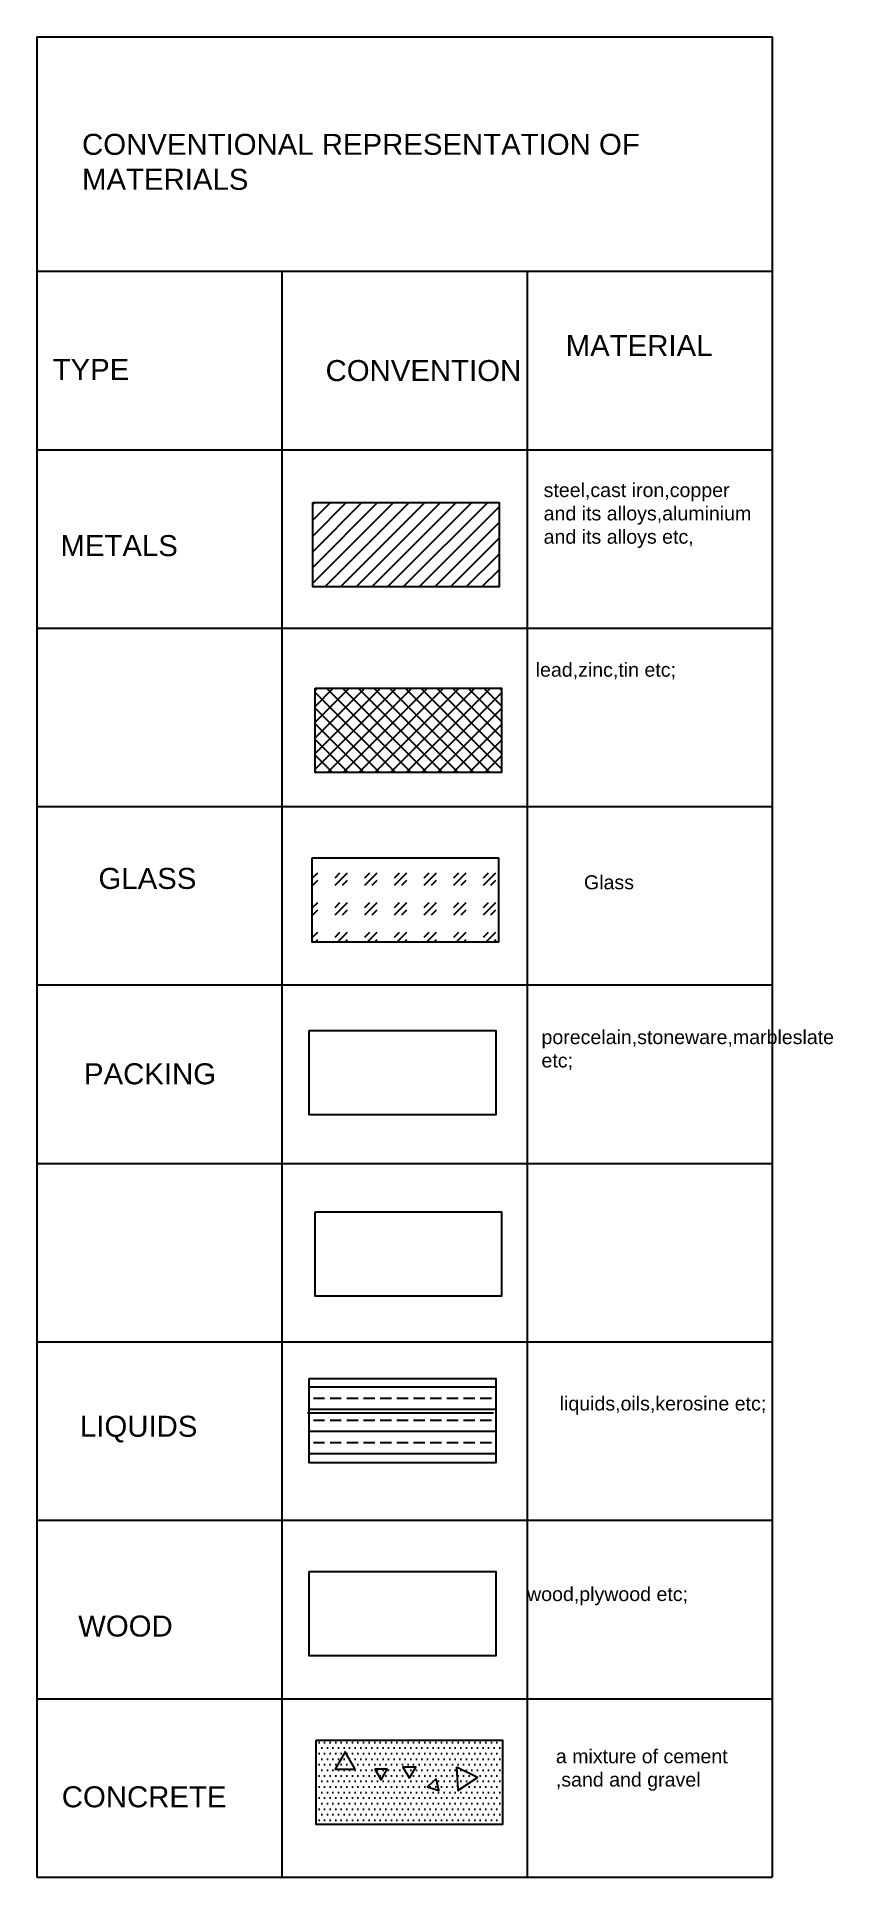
# Model space of a CAD drawing. Header units: millimetres. Extents: x -22 to 2696, y -13 to 1923.
# Drawn here: x 2469 to 2696, y 1397 to 1923 of the extents above; entities outside this region: 1.
import ezdxf

# ---------------------------------------------------------------- set-up
doc = ezdxf.new("R2010")
doc.units = ezdxf.units.MM
doc.styles.get("Standard").update_dxf_attribs({"font": 'arial.ttf'})

# ---------------------------------------------------------------- blocks, each defined once
blk = doc.blocks.new('*T1')
at = {"color": 0, "linetype": 'ByBlock', "lineweight": -2, "transparency": 16777216}
for p, q in [((0, 0), (210, 0)), ((0, 0), (0, -526)), ((210, 0), (210, -526)), ((0, -67), (210, -67)), ((70, -67), (70, -526)), ((140, -67), (140, -526)), ((0, -118), (210, -118)), ((0, -169), (210, -169)), ((0, -220), (210, -220)), ((0, -271), (210, -271)), ((0, -322), (210, -322)), ((0, -373), (210, -373)), ((0, -424), (210, -424)), ((0, -475), (210, -475)), ((0, -526), (210, -526))]:
    blk.add_line(p, q, dxfattribs=at)

msp = doc.modelspace()

# ---------------------------------------------------------------- hatches: boundary and pattern name
h = msp.add_hatch()
h.set_pattern_fill('ANSI31', color=256)
h.paths.add_polyline_path([(2600.93, 1789.45), (2547.7, 1789.45), (2547.7, 1765.35), (2600.93, 1765.35)])
h = msp.add_hatch()
h.set_pattern_fill('ANSI37', color=256)
h.paths.add_polyline_path([(2601.64, 1736.39), (2548.41, 1736.39), (2548.41, 1712.28), (2601.64, 1712.28)])
h = msp.add_hatch()
h.set_pattern_fill('GOST_GLASS', color=256)
h.paths.add_polyline_path([(2600.8, 1687.91), (2547.58, 1687.91), (2547.58, 1663.8), (2600.8, 1663.8)])
h = msp.add_hatch()
h.set_pattern_fill('BRASS', color=256)
h.paths.add_polyline_path([(2599.97, 1539.12), (2546.74, 1539.12), (2546.74, 1515.01), (2599.97, 1515.01)])
h = msp.add_hatch()
h.set_pattern_fill('DOTS', color=256)
h.paths.add_polyline_path([(2601.93, 1435.76), (2548.7, 1435.76), (2548.7, 1411.66), (2601.93, 1411.66)])
h = msp.add_hatch()
h.set_pattern_fill('ANSI37', color=256)
h.paths.add_polyline_path([(31.43, 11.32), (-21.8, 11.32), (-21.8, -12.79), (31.43, -12.79)])

# ---------------------------------------------------------------- linework, layer by layer
msp.add_line((2546.25, 1529.25), (2599.36, 1529.25))
for points in [[(2547.7, 1789.45), (2600.93, 1789.45), (2600.93, 1765.35), (2547.7, 1765.35)], [(2548.41, 1736.39), (2601.64, 1736.39), (2601.64, 1712.28), (2548.41, 1712.28)], [(2547.58, 1687.91), (2600.8, 1687.91), (2600.8, 1663.8), (2547.58, 1663.8)], [(2546.74, 1638.59), (2599.97, 1638.59), (2599.97, 1614.48), (2546.74, 1614.48)], [(2548.41, 1586.76), (2601.64, 1586.76), (2601.64, 1562.66), (2548.41, 1562.66)], [(2546.74, 1539.12), (2599.97, 1539.12), (2599.97, 1515.01), (2546.74, 1515.01)], [(2546.74, 1483.95), (2599.97, 1483.95), (2599.97, 1459.84), (2546.74, 1459.84)], [(2548.7, 1435.76), (2601.93, 1435.76), (2601.93, 1411.66), (2548.7, 1411.66)], [(2559.84, 1427.48), (2556.99, 1432.43), (2554.13, 1427.48)], [(2565.41, 1427.48), (2567.21, 1424.37), (2569.01, 1427.48)], [(2575.31, 1424.83), (2577.18, 1428.05), (2573.45, 1428.05)], [(2588.73, 1428.05), (2589.17, 1421.35), (2594.75, 1425.08)], [(2582.98, 1424.7), (2580.5, 1422.37), (2583.76, 1421.38)]]:
    msp.add_lwpolyline(points, close=True)

# ---------------------------------------------------------------- block references
msp.add_blockref('*T1', (2468.92, 1922.57))

# ---------------------------------------------------------------- texts
at = {"attachment_point": 1}
for s, width, heights, insert, char_height in [('CONVENTIONAL REPRESENTATION OF MATERIALS', 173.3764, [0], (2481.84, 1894.84), 6), ('MATERIAL', 45.6084, [0], (2619.96, 1837.3), 6), ('TYPE', 59.8407, [0], (2473.43, 1830.51), 6), ('CONVENTION', 48.5195, [0], (2551.38, 1830.18), 6), ('steel,cast iron,copper and its alloys,aluminium and its alloys etc,', 59.5309, [0], (2613.65, 1795.03), 4), ('METALS', 55.86, [0], (2475.66, 1780.15), 6), ('lead,zinc,tin etc;', 58.7167, [0], (2611.39, 1743.68), 4), ('GLASS', 43.4467, [0], (2486.53, 1685.03), 6), ('Glass', 36.1495, [2.5], (2625.18, 1682.92), 4), ('porecelain,stoneware,marbleslate etc;', 59.7215, [0], (2613.04, 1638.68), 4), ('PACKING', 46.55, [0], (2482.39, 1629.19), 6), ('liquids,oils,kerosine etc;', 60.6888, [0], (2618.23, 1533.96), 4), ('LIQUIDS', 49.3431, [0], (2481.24, 1528.45), 6), ('wood,plywood etc;', 60.0307, [0], (2608.92, 1479.5), 4), ('WOOD', 56.0954, [0], (2480.73, 1471.35), 6), ('a mixture of cement ,sand and gravel', 56.1153, [0], (2617.15, 1433.14), 4), ('CONCRETE', 62.3282, [0], (2476.05, 1422.55), 6)]:
    msp.add_mtext_dynamic_manual_height_columns(s, width=width, gutter_width=12.5, heights=heights, dxfattribs=dict(at, insert=insert, char_height=char_height))

doc.saveas('drawing.dxf')
